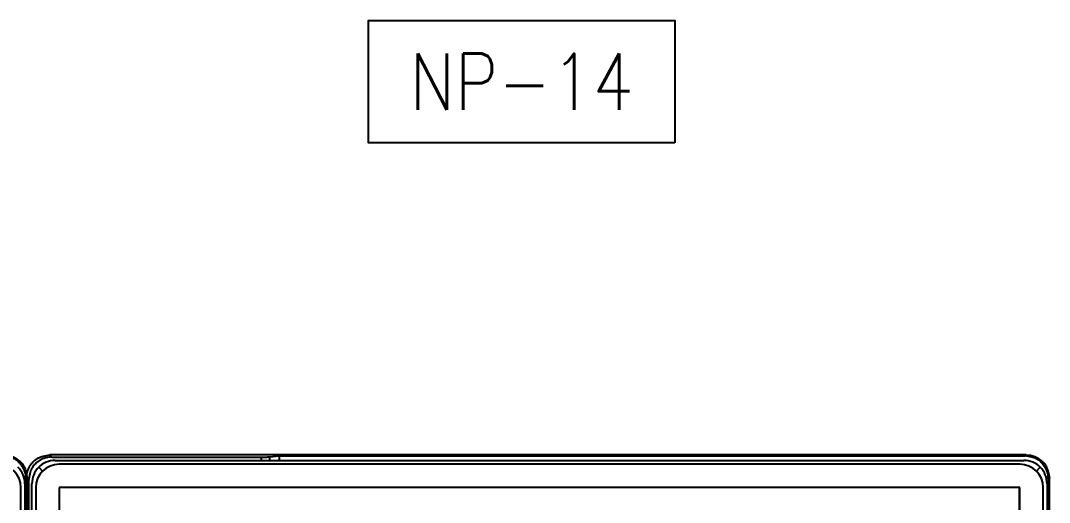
# Model space of a CAD drawing. Header units: inches. Extents: x -4 to 280, y -9 to 35.
# Drawn here: x 50.436 to 53.081, y 17.07 to 18.31 of the extents above; entities that cross this region are included whole.
import ezdxf
from ezdxf.enums import TextEntityAlignment as Align

# ---------------------------------------------------------------- set-up
doc = ezdxf.new("R2010")
doc.units = ezdxf.units.IN
doc.header["$LTSCALE"] = 0.5
doc.header["$MEASUREMENT"] = 0
doc.set_wipeout_variables(frame=1)
for name, color, linetype in [('204', 7, 'Continuous'), ('214', 7, 'Continuous'), ('IOBASE', 177, 'Continuous'), ('PITEM', 20, 'Continuous')]:
    doc.layers.add(name, color=color, linetype=linetype)
doc.styles.add('RomanS', font='romans.shx', dxfattribs={"width": 0.85})

# ---------------------------------------------------------------- blocks, each defined once
blk = doc.blocks.new('IC200CHS022')
at = {"layer": '204', "color": 150, "linetype": 'Continuous'}
for p, q in [((6.9359, 7.4221), (4.4259, 7.4221)), ((4.4313, 7.4167), (4.9704, 7.4167)), ((4.9904, 7.4169), (5.0159, 7.4196)), ((5.0159, 7.4196), (6.9335, 7.4196)), ((5.0159, 7.4196), (5.0159, 7.1448)), ((4.3659, 7.3621), (4.3659, 7.1826)), ((4.3713, 7.3567), (4.3713, 3.9934)), ((6.9935, 7.3596), (6.9935, 7.2067)), ((6.9959, 7.2116), (6.9959, 7.3621))]:
    blk.add_line(p, q, dxfattribs=at)
at = {"layer": '204', "color": 40, "linetype": 'Continuous'}
for p, q in [((4.9704, 6.9145), (4.9704, 7.4167)), ((4.9904, 7.4169), (4.9904, 6.8565))]:
    blk.add_line(p, q, dxfattribs=at)
for points in [[(4.3659, 7.3621), (4.3664, 7.3694, -0.03469), (4.3677, 7.3767, -0.03034), (4.3701, 7.3842, -0.031028), (4.3736, 7.3914, -0.038882), (4.3783, 7.3983, -0.032513), (4.3835, 7.4045, -0.016697), (4.3889, 7.4098, -0.041336), (4.3966, 7.4144, -0.069733), (4.4091, 7.4185, -0.037471), (4.4259, 7.4221, -0.019947)], [(4.4313, 7.4167), (4.424, 7.4163, 0.034691), (4.4167, 7.4149, 0.030341), (4.4093, 7.4125, 0.031029), (4.402, 7.409, 0.038882), (4.3951, 7.4043, 0.032513), (4.3889, 7.3991, 0.016697), (4.3836, 7.3938, 0.041336), (4.379, 7.386, 0.069732), (4.3749, 7.3735, 0.03747), (4.3713, 7.3567, 0.019946)], [(4.9704, 7.4167), (4.9724, 7.4167, 0.000198), (4.9742, 7.4167, 0.000212), (4.976, 7.4167, 0.000222), (4.9778, 7.4167, 0.000231), (4.9795, 7.4167, 0.00024), (4.9811, 7.4167, 0.000243), (4.9826, 7.4167, 0.000294), (4.984, 7.4167, 0.000406), (4.9853, 7.4168, 0.000377), (4.9864, 7.4168, 0.000137), (4.9874, 7.4168, 0.000678), (4.9884, 7.4168, 0.0022), (4.9894, 7.4168, 0.00233), (4.9904, 7.4169, 0.001963)], [(6.9935, 7.3596), (6.993, 7.3669, 0.034691), (6.9916, 7.3743, 0.030341), (6.9893, 7.3817, 0.031029), (6.9858, 7.389, 0.038883), (6.9811, 7.3959, 0.032514), (6.9759, 7.4021, 0.016697), (6.9705, 7.4074, 0.041337), (6.9628, 7.412, 0.069733), (6.9503, 7.4161, 0.037471), (6.9335, 7.4196, 0.019947)], [(6.9359, 7.4221), (6.9432, 7.4217, -0.034691), (6.9506, 7.4203, -0.030341), (6.958, 7.4179, -0.031029), (6.9653, 7.4144, -0.038883), (6.9721, 7.4097, -0.032514), (6.9784, 7.4045, -0.016697), (6.9837, 7.3992, -0.041337), (6.9883, 7.3914, -0.069733), (6.9924, 7.3789, -0.03747), (6.9959, 7.3621, -0.019947)]]:
    blk.add_lwpolyline(points, format="xyb", dxfattribs=at)
at = {"layer": '214', "color": 40, "linetype": 'Continuous'}
for p, q in [((4.4259, 7.4221), (4.4313, 7.4167)), ((6.9335, 7.4196), (6.9359, 7.4221)), ((4.3713, 7.3567), (4.3659, 7.3621)), ((6.9959, 7.3621), (6.9935, 7.3596))]:
    blk.add_line(p, q, dxfattribs=at)
blk = doc.blocks.new('ADHESIVENAMEPLATE')
blk.add_lwpolyline([(40.8039, 6.2642), (40.0165, 6.2642), (40.0165, 6.5791), (40.8039, 6.5791)], close=True)
at = {"layer": 'PITEM', "style": 'RomanS', "width": 0.85}
blk.add_attdef('NP_NO', text='', height=0.145, dxfattribs=at).set_placement((40.4102, 6.4216), align=Align.MIDDLE)
blk = doc.blocks.new('IC200MDL740')
at = {"layer": 'IOBASE'}
for p, q in [((1.845, -1.295), (2.095, -1.295)), ((2.105, -1.305), (-2.105, -1.305))]:
    blk.add_line(p, q, dxfattribs=at)
for centre, end in [((2.095, -1.235), 0), ((2.105, -1.245), 315)]:
    blk.add_arc(centre, 0.06, 270, end, dxfattribs=at)
blk = doc.blocks.new('IC200ALG264')
at = {"layer": 'IOBASE'}
for p, q in [((-2.105, 1.305), (2.105, 1.305)), ((2.095, 1.295), (1.845, 1.295)), ((2.1474, 1.2874), (2.1374, 1.2774)), ((2.165, 1.245), (2.165, -1.245)), ((2.095, 1.235), (1.845, 1.235)), ((2.095, -1.235), (2.095, 1.235)), ((2.155, -1.235), (2.155, 1.235)), ((1.62, -1.2344), (2.095, -1.2344)), ((1.845, -1.235), (2.095, -1.235)), ((1.845, -1.295), (2.095, -1.295)), ((2.1374, -1.2774), (2.1474, -1.2874)), ((2.105, -1.305), (-2.105, -1.305))]:
    blk.add_line(p, q, dxfattribs=at)
for centre, start, end in [((2.105, 1.245), 45, 90), ((2.095, 1.235), 0, 90), ((2.105, 1.245), 0, 45), ((2.095, -1.235), 270, 0), ((2.105, -1.245), 315, 0), ((2.105, -1.245), 270, 315)]:
    blk.add_arc(centre, 0.06, start, end, dxfattribs=at)

msp = doc.modelspace()

# ---------------------------------------------------------------- block references
msp.add_blockref('ADHESIVENAMEPLATE', (11.31376, 11.7304)).add_auto_attribs({'NP_NO': 'NP-14'})
for p in [(43.45642, 9.77011), (46.08468, 9.77011)]:
    msp.add_blockref('IC200CHS022', p)

# ---------------------------------------------------------------- next in the draw order: wipeouts: each hides what was drawn before it
for points in [[(47.89635, 17.17822), (47.83635, 17.11822), (47.83635, 12.90822), (47.89635, 12.84822), (50.38635, 12.84822), (50.44635, 12.90822), (50.44635, 17.11822), (50.38635, 17.17822)], [(50.52461, 17.17822), (50.46461, 17.11822), (50.46461, 12.90822), (50.52461, 12.84822), (53.01461, 12.84822), (53.07461, 12.90822), (53.07461, 17.11822), (53.01461, 17.17822)]]:
    msp.add_wipeout(points)

# ---------------------------------------------------------------- next in the draw order: block references
at = {"rotation": 90}
for name, p in [('IC200MDL740', (49.14135, 15.01322)), ('IC200ALG264', (51.76961, 15.01322))]:
    msp.add_blockref(name, p, dxfattribs=at)

doc.saveas('drawing.dxf')
